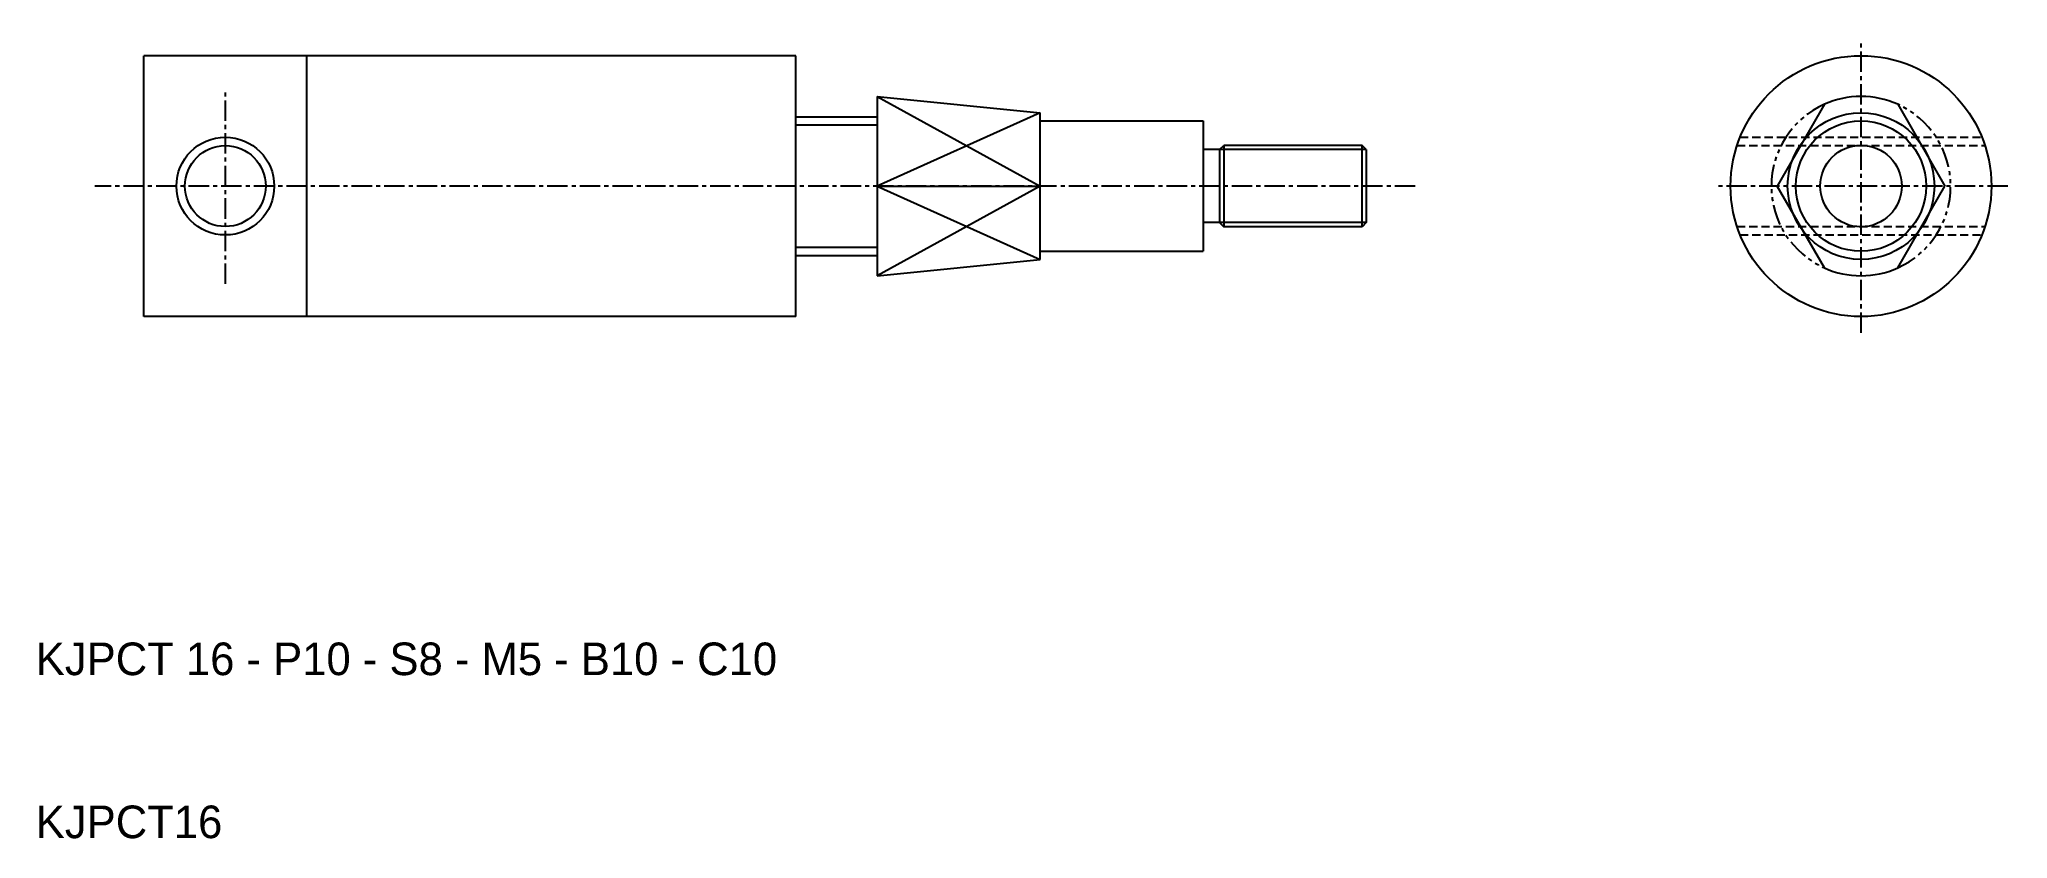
# Model space of a CAD drawing. Extents: x -6 to 114, y 10 to 59.
import ezdxf

# ---------------------------------------------------------------- set-up
doc = ezdxf.new("R2010")
doc.units = 0
for name, pattern in [('CENTER', [2, 1.25, -0.25, 0.25, -0.25]), ('DASHED', [0.75, 0.5, -0.25]), ('PHANTOM', [2.5, 1.25, -0.25, 0.25, -0.25, 0.25, -0.25])]:
    doc.linetypes.add(name, pattern=pattern)
doc.layers.get('0').update_dxf_attribs({"linetype": 'CONTINUOUS'})
doc.layers.add('CENTER', color=1, linetype='CENTER')

msp = doc.modelspace()

# ---------------------------------------------------------------- linework, layer by layer
at = {"color": 7, "linetype": 'CONTINUOUS'}
for p, q in [((40, 58), (0, 58)), ((0, 42), (0, 58)), ((10, 42), (10, 58)), ((40, 42), (40, 58)), ((45, 55.5), (45, 44.5)), ((45, 55.5), (55, 54.5)), ((55, 45.5), (55, 54.5)), ((103.1, 55.02), (100.2, 50)), ((107.6, 55.02), (110.49, 50)), ((40, 54.25), (45, 54.25)), ((40, 53.75), (45, 53.75)), ((55, 54), (65, 54)), ((65, 54), (65, 46)), ((66, 52.24), (65, 52.24)), ((66, 52.24), (66.26, 52.5)), ((66, 52.24), (66, 47.76)), ((74.74, 52.5), (66.26, 52.5)), ((66.26, 52.5), (66.26, 47.5)), ((74.74, 47.5), (74.74, 52.5)), ((75, 52.24), (74.74, 52.5)), ((75, 52.24), (75, 47.76)), ((45, 50), (55, 50)), ((103.1, 44.98), (100.2, 50)), ((107.6, 44.98), (110.49, 50)), ((66, 47.76), (65, 47.76)), ((66, 47.76), (66.26, 47.5)), ((74.74, 47.5), (66.26, 47.5)), ((75, 47.76), (74.74, 47.5)), ((40, 46.25), (45, 46.25)), ((55, 46), (65, 46)), ((40, 45.75), (45, 45.75)), ((45, 44.5), (55, 45.5)), ((40, 42), (0, 42))]:
    msp.add_line(p, q, dxfattribs=at)
at = {"color": 3, "linetype": 'CONTINUOUS'}
for p, q in [((45, 55.5), (55, 50)), ((55, 54.5), (45, 50)), ((75, 52.24), (66, 52.24)), ((45, 50), (55, 45.5)), ((55, 50), (45, 44.5)), ((75, 47.76), (66, 47.76))]:
    msp.add_line(p, q, dxfattribs=at)
at = {"color": 3, "linetype": 'DASHED'}
for p, q in [((97.74, 52.48), (112.95, 52.48)), ((97.93, 53), (112.76, 53)), ((97.74, 47.52), (112.95, 47.52)), ((97.93, 47), (112.76, 47))]:
    msp.add_line(p, q, dxfattribs=at)
at = {"color": 7, "linetype": 'CONTINUOUS'}
for centre, radius in [((105.35, 50), 8), ((105.35, 50), 4.5), ((105.35, 50), 4), ((5, 50), 2.48), ((105.35, 50), 2.5)]:
    msp.add_circle(centre, radius, dxfattribs=at)
at = {"color": 3, "linetype": 'CONTINUOUS'}
msp.add_circle((5, 50), 3, dxfattribs=at)
at = {"color": 3, "linetype": 'PHANTOM'}
for start, end in [(114.1477, 245.8523), (294.1477, 65.8523)]:
    msp.add_arc((105.35, 50), 5.5, start, end, dxfattribs=at)
at = {"color": 7, "linetype": 'CONTINUOUS'}
for start, end in [(65.8523, 114.1477), (245.8523, 294.1477)]:
    msp.add_arc((105.35, 50), 5.5, start, end, dxfattribs=at)
at = {"layer": 'CENTER', "color": 1, "linetype": 'CENTER'}
for p, q in [((105.35, 41), (105.35, 59)), ((5, 44), (5, 56)), ((78, 50), (-3, 50)), ((114.35, 50), (96.35, 50))]:
    msp.add_line(p, q, dxfattribs=at)

# ---------------------------------------------------------------- texts
at = {"color": 7, "linetype": 'CONTINUOUS'}
for s, p in [('KJPCT 16 - P10 - S8 - M5 - B10 - C10', (-6.63, 20)), ('KJPCT16', (-6.63, 10))]:
    msp.add_text(s, height=2, dxfattribs=at).set_placement(p)

doc.saveas('drawing.dxf')
